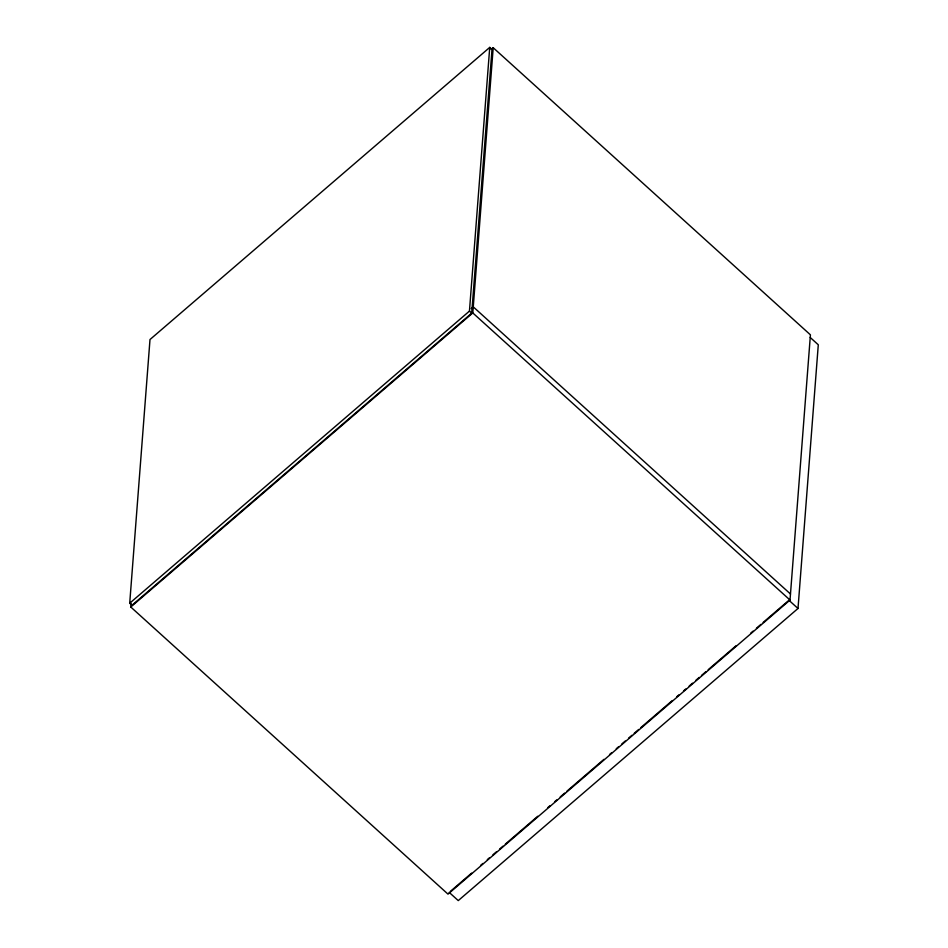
<?xml version="1.0" encoding="UTF-8"?>
<svg xmlns="http://www.w3.org/2000/svg" width="948" height="948" viewBox="0 0 948 948"><rect width="100%" height="100%" fill="white"/><g stroke="black" fill="none" stroke-linecap="round" stroke-linejoin="round"><path stroke-width="1.42" d="M129.71 603.224L149.997 339.526L489.737 47.4L492 49.45L471.713 313.16L131.973 605.274L129.71 603.224L469.45 311.098L489.737 47.4M491.171 49.45L493.197 47.708L810.422 334.834L790.016 600.048L448.001 894.13L130.777 607.016L131.061 603.378M130.777 607.016L472.791 312.935L493.197 47.708M449.198 892.4L458.263 900.6L798.003 608.474L818.29 344.776L810.232 337.488M471.239 308.61L473.265 306.868L790.478 593.993M450.324 891.428L471.618 873.12M480.589 865.405L482.84 863.474M487.319 859.623L489.559 857.691M492.924 854.8L496.29 851.908M499.655 849.017L503.021 846.126M505.26 844.194L537.777 816.228M547.873 807.554L550.113 805.622M554.592 801.771L556.843 799.839M560.197 796.948L564.688 793.097M566.928 791.165L603.935 759.348M609.54 754.525L611.78 752.605M616.259 748.742L618.511 746.823M621.864 743.931L625.23 741.028M628.595 738.136L631.961 735.245M634.2 733.325L638.691 729.462M640.931 727.531L672.322 700.536M676.813 696.685L679.052 694.754M683.544 690.902L685.783 688.971M689.149 686.079L692.502 683.188M695.868 680.297L699.233 677.405M701.473 675.474L705.964 671.622M708.203 669.691L736.24 645.588M750.816 633.051L753.056 631.131M756.421 628.24L760.9 624.376M763.14 622.445L788.937 600.274L798.003 608.474M472.791 312.935L790.016 600.048M469.45 311.098L471.713 313.16"/></g></svg>
